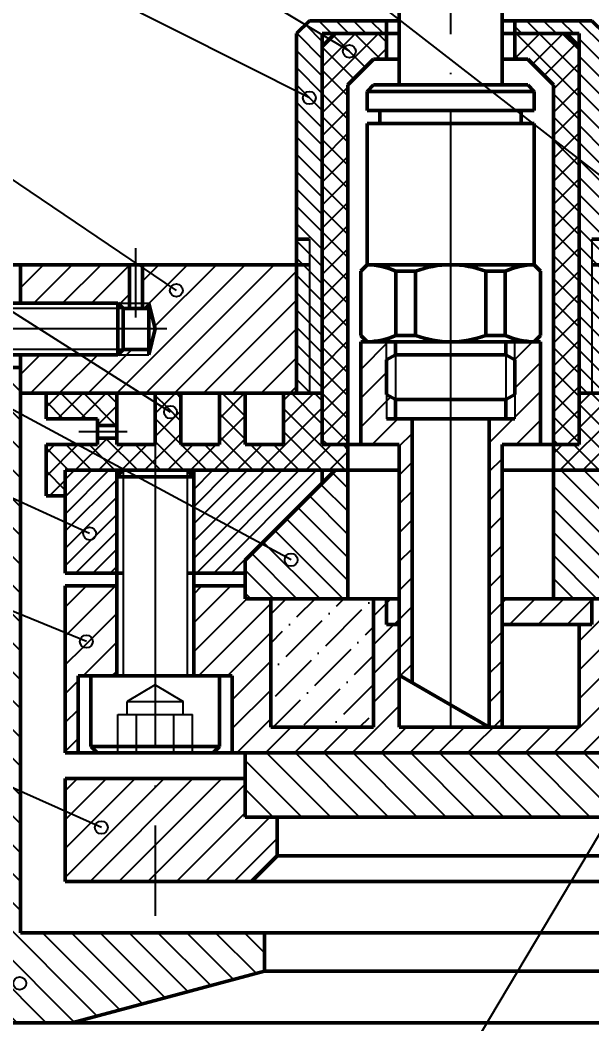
# Model space of a CAD drawing. Header units: millimetres. Extents: x -5427 to 3670, y -5891 to 948.
# Drawn here: x -5349.1 to -5304.6, y -144.4 to -66.3 of the extents above; entities that cross this region are included whole.
import ezdxf

# ---------------------------------------------------------------- set-up
doc = ezdxf.new("R2010")
doc.units = ezdxf.units.MM
doc.header["$MEASUREMENT"] = 0
doc.linetypes.add('ACAD_ISO04W100', pattern=[30, 24, -3, 0, -3])
doc.layers.add('оси', color=1, linetype='ACAD_ISO04W100')
doc.layers.add('Толстые', color=7, linetype='Continuous', lineweight=50)
doc.layers.add('Тонкие', color=140, linetype='Continuous', lineweight=25)
doc.styles.get("Standard").update_dxf_attribs({"font": 'isocpeui.ttf'})
doc.dimstyles.new('ISO-25', dxfattribs={"dimtxt": 4, "dimasz": 4, "dimexe": 1.25, "dimexo": 0, "dimtad": 1, "dimtxsty": 'Standard', "dimcen": 2.5, "dimadec": 0, "dimazin": 0, "dimtfac": 1, "dimtmove": 0, "dimatfit": 3, "dimfxl": 1, "dimarcsym": 0})
pattern_1 = [(135, (-5499.009441509652, -2226.204603506656), (-1.122532015133644, -1.122532015133644), [])]
pattern_2 = [(225, (-5499.009441509652, -2226.204603506656), (1.122532015133644, -1.122532015133644), [])]

# ---------------------------------------------------------------- blocks, each defined once
blk = doc.blocks.new('*D527')
at = {"layer": 'Defpoints', "color": 0, "transparency": 16777216}
for p in [(-5228.05191484591, -8.53148154898031), (-5355.051186382764, -93.32220470112975), (-5228.05191484591, -93.32220470112975)]:
    blk.add_point(p, dxfattribs=at)
at = {"layer": 'Тонкие', "color": 0, "lineweight": -2, "transparency": 16777216}
for p, q in [((-5355.051186382764, -93.32220470112975), (-5355.051186382764, -7.28148154898031)), ((-5228.05191484591, -93.32220470112975), (-5228.05191484591, -7.28148154898031)), ((-5351.051186382764, -8.53148154898031), (-5232.05191484591, -8.53148154898031))]:
    blk.add_line(p, q, dxfattribs=at)
at = {"layer": 'Тонкие', "color": 0, "transparency": 16777216}
for points in [[(-5351.051186382764, -7.864814882313643), (-5351.051186382764, -9.198148215646976), (-5355.051186382764, -8.53148154898031)], [(-5232.05191484591, -7.864814882313643), (-5232.05191484591, -9.198148215646976), (-5228.05191484591, -8.53148154898031)]]:
    blk.add_solid(points, dxfattribs=at)
at = {"layer": 'Тонкие', "color": 0, "transparency": 16777216, "insert": (-5292.3535149905, -5.880723973222734), "char_height": 4, "attachment_point": 5}
blk.add_mtext('127*', dxfattribs=at)

msp = doc.modelspace()

# ---------------------------------------------------------------- hatches: boundary and pattern name
at = {"layer": 'Тонкие'}
h = msp.add_hatch(dxfattribs=at)
h.set_pattern_fill('ANSI31', color=256, scale=0.3, angle=90, style=0)
h.set_pattern_definition([(135, (-5499.009441509652, -2226.204603506656), (-0.6735192090801865, -0.6735192090801864), [])])
h.paths.add_polyline_path([(-5327.551550614342, -83.32220488788721), (-5326.551550614342, -83.32202971895663), (-5326.551550614342, -95.32186886725071), (-5325.551550614342, -95.32185456852517), (-5325.551550614342, -67.32185467629665), (-5320.551550614342, -67.32185467629574), (-5320.551550614342, -66.32185467629665), (-5326.551550614342, -66.32185467629665), (-5327.551550614342, -67.32185467629665)])
h.paths.add_polyline_path([(-5326.551550614342, -85.32220488712869), (-5327.551550614342, -85.32220488712869), (-5327.551550614342, -95.32188316597717), (-5326.551550614342, -95.32186886725071)])
h.paths.add_polyline_path([(-5326.551550614342, -83.32202971895663), (-5327.551550614342, -83.32220488788721), (-5327.551550614342, -85.32220488712869), (-5326.551550614342, -85.32220488712869)], flags=16)
h.paths.add_polyline_path([(-5310.551550614342, -66.32185467629574), (-5310.551550614342, -67.32185467629665), (-5305.551550614342, -67.32185467629665), (-5305.551550614342, -95.32185467629483), (-5304.551550613543, -95.32185468186367), (-5304.55120024581, -83.32202978033115), (-5303.551550614342, -83.32220488788721), (-5303.551550614342, -67.32185467629574), (-5304.551550614343, -66.32185467629574)])
h.paths.add_polyline_path([(-5303.551550614342, -85.32220281477225), (-5304.551258646396, -85.32220488652297), (-5304.551550613543, -95.32185468186367), (-5303.551550614342, -95.32185468743342)])
h.paths.add_polyline_path([(-5304.551258646396, -85.32220488652388), (-5303.551550614342, -85.32220281477225), (-5303.551550614342, -83.32220488788721), (-5304.55120024581, -83.32202978033115)], flags=16)
h.paths.add_polyline_path([(-5278.5515506144, -85.32215100584858), (-5279.5515506144, -85.32215307820593), (-5279.5515506144, -95.32185466871692), (-5278.5515506144, -95.32185467250497)], flags=17)
h.paths.add_polyline_path([(-5279.5515506144, -85.32215307820593), (-5278.5515506144, -85.32215100584858), (-5278.5515506144, -83.3219696206072), (-5279.5515506144, -83.32214478953597)])
h.paths.add_polyline_path([(-5279.5515506144, -83.32214478953597), (-5278.5515506144, -83.3219696206063), (-5278.5515506144, -95.32185467250406), (-5277.5515506144, -95.3218546762912), (-5277.5515506144, -67.32179457794541), (-5272.5515506144, -67.32179457794541), (-5272.5515506144, -66.32179457794541), (-5278.5515506144, -66.32179457794541), (-5279.5515506144, -67.32179457794541)])
h.paths.add_polyline_path([(-5255.5515506144, -67.32179457794541), (-5256.5515506144, -66.32179457794541), (-5262.5515506144, -66.32179457794541), (-5262.5515506144, -67.32179457794541), (-5257.5515506144, -67.32179457794541), (-5257.5515506144, -95.32220488712687), (-5256.5515506144, -95.32220488712687), (-5256.5515506144, -83.3219696206063), (-5255.5515506144, -83.32214478953597)])
h.paths.add_polyline_path([(-5255.5515506144, -85.32220488712778), (-5256.5515506144, -85.32220488712778), (-5256.5515506144, -95.32220488712687), (-5255.5515506144, -95.32220488712596)], flags=17)
h.paths.add_polyline_path([(-5256.5515506144, -85.32220488712778), (-5255.5515506144, -85.32220488712778), (-5255.5515506144, -83.32214478953597), (-5256.5515506144, -83.3219696206063)], flags=17)
h = msp.add_hatch(dxfattribs=at)
h.set_pattern_fill('ANSI37', color=256, scale=0.4, angle=180, style=0)
h.set_pattern_definition([(225, (-5499.009441509652, -2226.204603506656), (0.8980256121069152, -0.8980256121069154), []), (315, (-5499.009441509652, -2226.204603506656), (0.8980256121069154, 0.8980256121069152), [])])
h.paths.add_polyline_path([(-5325.551550614342, -99.32185467629665), (-5323.551550614342, -99.32185467629665), (-5323.551550614342, -71.32185467629665), (-5321.551550614343, -69.32185467629665), (-5320.551550614342, -69.32185467629574), (-5320.551550614342, -67.32185467629574), (-5324.551550614342, -67.32185467629665), (-5325.551550614342, -68.32185467629665)])
h.paths.add_polyline_path([(-5305.551550614342, -68.32185467629665), (-5306.551550614342, -67.32185467629665), (-5310.551550614342, -67.32185467629665), (-5310.551550614342, -69.32185467629574), (-5309.551550614342, -69.32185467629574), (-5307.551550614342, -71.32185467629665), (-5307.551550614342, -99.32185467629665), (-5305.551550614342, -99.32185467629665)])
h = msp.add_hatch(dxfattribs=at)
h.set_pattern_fill('ANSI31', color=256, scale=0.5, angle=180, style=0)
h.set_pattern_definition(pattern_2)
h.paths.add_polyline_path([(-5339.551533892897, -85.32220488712869), (-5339.551533899486, -88.32220465622981), (-5339.051533948926, -88.32220465622981), (-5338.551533917987, -90.32220470112975), (-5338.551533946835, -90.32220470112975), (-5339.051533915896, -92.32220469434128), (-5341.451533902705, -92.32220469434128), (-5349.051537627332, -92.32220469884783), (-5349.051537627333, -95.32219058840587), (-5327.551550614342, -95.32188316597717), (-5327.551550614342, -85.32220488712869)])
h.paths.add_polyline_path([(-5349.051537627324, -85.3222048871296), (-5349.051537627324, -88.32220470113157), (-5341.451537662194, -88.32220470113157), (-5341.451533937575, -88.32220465622981), (-5340.551533899486, -88.32220465622981), (-5340.551533892897, -85.32220488712869)], flags=17)
h.paths.add_polyline_path([(-5303.551550614342, -85.32220281477134), (-5303.551550614342, -95.3218546874325), (-5297.551551115595, -95.32185472085007), (-5297.551550614348, -85.32219038062999), (-5297.551550614348, -85.32217794648864), (-5300.301550614371, -85.32217794648864), (-5300.301550614334, -85.32219607961201)])
h.paths.add_polyline_path([(-5285.551550614342, -85.32217794648773), (-5285.551550955194, -95.32185464599411), (-5279.5515506144, -95.32185466871692), (-5279.5515506144, -85.32215307820502), (-5282.801550614371, -85.32215981336617), (-5282.801550614371, -85.32217794648864)])
h.paths.add_polyline_path([(-5255.5515506144, -85.32220488712778), (-5255.5515506144, -95.32220488712596), (-5234.051563601359, -95.32220488712505), (-5234.051563601359, -92.32220470003381), (-5241.651563595657, -92.32220470003472), (-5244.051567312795, -92.32220469434128), (-5244.55156729628, -90.32220464343322), (-5244.051567279766, -88.32220465623072), (-5243.551567329206, -88.32220465622981), (-5243.551567335794, -85.32220488712778)])
h.paths.add_polyline_path([(-5242.551567335794, -85.32220488712687), (-5242.551567329206, -88.32220465622981), (-5241.651567291116, -88.32220465622981), (-5241.65156356648, -88.32220470113157), (-5234.051563601352, -88.32220470113157), (-5234.051563601352, -85.32220488712778)])
h.paths.add_polyline_path([(-5244.051567309492, -91.92220471335918), (-5244.051567312795, -92.32220469434128), (-5241.65156360135, -92.32220469434128), (-5242.05156360135, -91.92220469434164)], flags=17)
h.paths.add_polyline_path([(-5242.551567329206, -88.32220465622981), (-5242.551567328327, -88.72220469751505), (-5242.051563611381, -88.72220469751596), (-5241.65156356648, -88.32220465622981)], flags=17)
h.paths.add_polyline_path([(-5244.051567279766, -88.32220465622981), (-5244.051567283069, -88.72220469751505), (-5243.551567328327, -88.72220469751596), (-5243.551567329206, -88.32220465622981)], flags=16)
h.paths.add_polyline_path([(-5341.051533902705, -91.92220469434164), (-5341.051537627323, -91.92220469434164), (-5341.451537627323, -92.32220469434128), (-5339.051533915896, -92.32220469434128), (-5339.0515339192, -91.92220471335918)], flags=17)
h.paths.add_polyline_path([(-5339.551533899486, -88.32220465622981), (-5339.551533900364, -88.72220469751687), (-5339.051533945622, -88.72220469751596), (-5339.051533948926, -88.32220465622981)], flags=16)
h.paths.add_polyline_path([(-5341.451537662194, -88.32220465622981), (-5341.051537617293, -88.72220469751596), (-5340.551533900364, -88.72220469751596), (-5340.551533899486, -88.32220465622981)], flags=17)
h = msp.add_hatch(dxfattribs=at)
h.set_pattern_fill('ANSI31', color=256, scale=0.5, angle=180, style=0)
h.set_pattern_definition([(225, (-5104.366501108998, -1410.906175638326), (1.122532015133644, -1.122532015133644), [])])
h.paths.add_polyline_path([(-5329.551550614342, -111.3218546762967), (-5331.551550614342, -111.3218546762967), (-5331.551550603655, -110.3218547083573), (-5335.551538252503, -110.3218545801167), (-5335.551538252503, -117.3218546762967), (-5333.551538252503, -117.3218546762967), (-5332.551538252503, -117.3218546762967), (-5332.551538252503, -123.3218545502143), (-5291.551550614342, -123.3218541525687), (-5291.551550614342, -121.3218546762967), (-5303.551550614342, -121.3218546762967), (-5303.551550614342, -111.3218533240845), (-5304.551550614342, -111.3218533992078), (-5304.551550614342, -113.3218546762967), (-5305.551550614342, -113.3218546762967), (-5305.551550614342, -121.3218546762967), (-5319.551550614342, -121.3218546762967), (-5319.551550614342, -113.3218546762967), (-5320.551550614342, -113.3218546762967), (-5320.551550614342, -111.3218546762967), (-5321.551550614342, -111.3218546762967), (-5321.551550614342, -121.3218546762967), (-5329.551550614342, -121.3218546762967)])
h.paths.add_polyline_path([(-5343.911209539619, -115.147321676159, -0.533045411100203), (-5344.374017558518, -114.4580897083436), (-5345.551537627336, -113.9766277831679), (-5345.551537627336, -123.3218546762967), (-5344.551538252503, -123.3218546665978), (-5344.551538252503, -117.3218546762967), (-5341.55153905645, -117.3218546762967), (-5341.551538719817, -110.3218552186484), (-5345.551537627336, -110.3218552186484), (-5345.551537627336, -113.9766277831679), (-5344.374017558518, -114.4580897083436, -0.3045927964812938), (-5343.911209539619, -114.147321676159, -1)])
h.paths.add_polyline_path([(-5343.911209539619, -114.147321676159, 1), (-5343.911209539619, -115.147321676159, 1)], flags=16)
h.paths.add_polyline_path([(-5253.551550614342, -121.3218546762967), (-5261.551550614342, -121.3218546762967), (-5261.551550614342, -111.3218576922338), (-5262.551550614342, -111.3218561842552), (-5262.551550614342, -113.3218546762985), (-5263.551542942456, -113.3218546762985), (-5263.55153855852, -121.3218546762967), (-5277.551550614342, -121.3218546762967), (-5277.551550614342, -113.3218546762985), (-5278.551550614342, -113.3218546762985), (-5278.551550614342, -111.3218514460116), (-5279.551550614342, -111.321851521134), (-5279.551550614342, -121.3218546762967), (-5291.551550614342, -121.3218546762967), (-5291.551550614342, -123.3218541525687), (-5247.551557275831, -123.3218537258274), (-5247.551551810462, -111.8215037295324), (-5247.551551810462, -110.3218575768035), (-5251.551541607657, -110.3218537094701), (-5251.551537104227, -111.3218727720398), (-5253.551550614342, -111.3218697560626)])
h.paths.add_polyline_path([(-5237.55155556936, -111.3218549539272), (-5237.551555874379, -110.3218672451578), (-5241.551560488797, -110.3218633778099), (-5241.551560488797, -111.8214950512013), (-5241.551551810462, -111.8215037295324), (-5241.551560488797, -111.8215037295324), (-5241.551560488797, -123.3218546762976), (-5237.551551909084, -123.3218549879223)])
h.paths.add_polyline_path([(-5247.551551810462, -111.8215037295324), (-5247.051552044122, -111.3215039665868), (-5247.051552044122, -110.3218580602208), (-5247.551551810462, -110.3218575768035)])
h.paths.add_polyline_path([(-5242.051551810462, -111.3215039665868), (-5241.551560488797, -111.8214950512013), (-5241.551560488797, -110.3218633778099), (-5242.051551810462, -110.3218628944007)])
h.paths.add_polyline_path([(-5264.551538922078, -121.3218546762967), (-5263.551550614342, -121.3218546762967), (-5263.551550614342, -117.3218546762967), (-5264.551538194954, -117.3218546762967)], flags=16)
h.paths.add_polyline_path([(-5264.551537649611, -114.3218546762967), (-5263.551542394464, -114.3218546762967), (-5263.551550614377, -99.32179457794632), (-5260.5515506144, -99.32179457794541), (-5260.5515506144, -91.32179457794541), (-5262.5515506144, -91.32179457794541), (-5262.5515506144, -92.72593976637495), (-5262.5515506144, -95.41764938951587), (-5262.5515506144, -97.32179457794541), (-5264.551534559321, -97.32179457794541)])
h.paths.add_polyline_path([(-5270.551534559321, -97.32179457794541), (-5272.551550614397, -97.32179457794541), (-5272.551550614397, -95.41764938951405), (-5272.5515506144, -92.72593976637859), (-5272.5515506144, -91.32179457794541), (-5274.5515506144, -91.32179457794541), (-5274.5515506144, -99.32179457794541), (-5271.5515506144, -99.32179457794541), (-5271.551529955535, -121.3218546762967), (-5270.551538922078, -121.3218546762967)])
h.paths.add_polyline_path([(-5272.551550614397, -97.32179457794541), (-5271.851550614399, -97.32179457794541), (-5271.851550614399, -95.82179457794541), (-5272.551550614397, -95.41764938951496)], flags=16)
h.paths.add_polyline_path([(-5272.5515506144, -92.72593976637859), (-5271.851550614399, -92.32179457794541), (-5271.851550614399, -91.32179457794541), (-5272.5515506144, -91.32179457794541)], flags=16)
h.paths.add_polyline_path([(-5262.5515506144, -91.32179457794541), (-5263.251550614395, -91.32179457794541), (-5263.251550614395, -92.32179457794632), (-5262.5515506144, -92.72593976637495)], flags=16)
h.paths.add_polyline_path([(-5262.5515506144, -95.41764938951678), (-5263.251550614401, -95.82179457794905), (-5263.251550614401, -97.32179457794541), (-5262.5515506144, -97.32179457794541)], flags=16)
h.paths.add_polyline_path([(-5312.551550614342, -121.3218546762967), (-5311.551550614342, -121.3218546762967), (-5311.551550614342, -99.32185467629665), (-5308.551550614342, -99.32185467629665), (-5308.551550614342, -91.32185467629665), (-5310.551550614342, -91.32185467629665), (-5310.551550614342, -92.72599986472619), (-5310.551550614342, -95.41770948786711), (-5310.551550614342, -97.32185467629665), (-5312.551550614342, -97.32185467629665)])
h.paths.add_polyline_path([(-5319.551550614342, -117.2804027919685), (-5318.551550614342, -117.8577530611585), (-5318.551550614342, -97.32185467629665), (-5320.551550614338, -97.32185467629665), (-5320.551550614338, -95.41770948786439), (-5320.551550614342, -92.72599986472983), (-5320.551550614342, -91.32185467629665), (-5322.551550614342, -91.32185467629665), (-5322.551550614342, -99.32185467629665), (-5319.551550614342, -99.32185467629665)])
h.paths.add_polyline_path([(-5320.551550614338, -97.32185467629665), (-5319.851550614341, -97.32185467629665), (-5319.851550614341, -95.82185467629665), (-5320.551550614338, -95.4177094878662)], flags=16)
h.paths.add_polyline_path([(-5320.551550614342, -92.72599986472983), (-5319.851550614341, -92.32185467629665), (-5319.851550614341, -91.32185467629665), (-5320.551550614342, -91.32185467629665)], flags=16)
h.paths.add_polyline_path([(-5311.251550614343, -97.32185467629665), (-5310.551550614342, -97.32185467629665), (-5310.551550614342, -95.41770948786711), (-5311.251550614343, -95.82185467630029)], flags=16)
h.paths.add_polyline_path([(-5310.551550614342, -91.32185467629665), (-5311.251550614336, -91.32185467629665), (-5311.251550614336, -92.32185467629665), (-5310.551550614342, -92.72599986472619)], flags=16)
h.paths.add_polyline_path([(-5311.551550614342, -111.3218539250677), (-5311.551550614342, -113.3218546762967), (-5304.551550614342, -113.3218546762967), (-5304.551550614342, -111.3218533992078)], flags=17)
h.paths.add_polyline_path([(-5320.551550614342, -113.3218546762967), (-5319.551550614342, -113.3218546762967), (-5319.551550614342, -111.3218546762967), (-5320.551550614342, -111.3218546762967)], flags=17)
h.paths.add_polyline_path([(-5278.551550614342, -111.3218514460116), (-5278.551550614342, -113.3218546762985), (-5271.55153746783, -113.3218546762976), (-5271.551539345906, -111.3218509201508)], flags=16)
h.paths.add_polyline_path([(-5262.551550614342, -111.3218561842552), (-5263.551544038441, -111.3218546762866), (-5263.551542942456, -113.3218546762985), (-5262.551550614342, -113.3218546762976)], flags=16)
h = msp.add_hatch(dxfattribs=at)
h.set_pattern_fill('ANSI31', color=256, scale=0.5, angle=90, style=0)
h.set_pattern_definition(pattern_1)
h.paths.add_polyline_path([(-5349.051537627336, -137.3218546762967), (-5349.051537627332, -93.32220468371474), (-5351.051537627336, -93.3222047000329), (-5351.051537627336, -144.3218546762967), (-5345.051550614342, -144.3218546762967), (-5330.051550614357, -140.3218546762967), (-5330.051550614348, -137.3218546762976)])
h.paths.add_polyline_path([(-5253.051550614337, -137.3218546762985), (-5253.051550614327, -140.3218546762967), (-5238.051550614342, -144.3218546762967), (-5232.051563601349, -144.3218546762967), (-5232.051563601349, -93.3222047000329), (-5234.051563601359, -93.3222047000329), (-5234.051563601352, -137.3218546762985)])
h = msp.add_hatch(dxfattribs=at)
h.set_pattern_fill('ANSI37', color=256, scale=0.4, angle=90, style=0)
h.set_pattern_definition([(135, (-5104.366501108998, -1410.906175638326), (-0.8980256121069154, -0.8980256121069152), []), (225, (-5104.366501108998, -1410.906175638326), (0.8980256121069152, -0.8980256121069154), [])])
h.paths.add_polyline_path([(-5347.051537627336, -99.32220488713233), (-5347.051537793712, -103.3222048871323), (-5345.551537627336, -103.3222049812441), (-5345.551537627336, -101.3222053371003), (-5341.0518894938, -101.3222056839325), (-5341.051538486163, -101.3218546762967), (-5341.051538486163, -101.3222056839597), (-5340.896922992619, -101.3222056958778), (-5344.606219046362, -99.32220488713233)])
h.paths.add_polyline_path([(-5341.551550614344, -99.32220488713051), (-5341.551550614344, -98.82220488713051), (-5343.051537627336, -98.82220488713051), (-5343.051537627336, -99.32220488713233), (-5344.606219046362, -99.32220488713233), (-5340.896922992619, -101.3222056958778), (-5338.551536030737, -101.3222058766598), (-5338.551535683602, -99.32220488713051)])
h.paths.add_polyline_path([(-5347.051537627336, -95.32216199095296), (-5347.051537627336, -97.32220488713233), (-5343.051537627336, -97.32220488713233), (-5343.051537627336, -97.82220488713051), (-5341.551550614344, -97.82220488713051), (-5341.551550614344, -95.32208334814482)])
h.paths.add_polyline_path([(-5337.364831330407, -97.292634762641, -0.5913973766519861), (-5337.78699606707, -96.52472258464627), (-5338.551550614344, -96.0395246129367), (-5338.551550614344, -98.86528886115616), (-5338.551535604297, -98.86528886115616), (-5338.551536030737, -101.3222058766598), (-5336.051538252503, -101.322206069359), (-5336.051538252503, -101.3218546762967), (-5336.051186859246, -101.3222060693863), (-5323.551550614342, -101.3222070328568), (-5323.551550614342, -99.32185467629665), (-5325.551550614342, -99.32185467629665), (-5325.551550614342, -95.32185456852517), (-5328.551550614344, -95.32189746470362), (-5328.551550614344, -99.32220488713051), (-5331.551550614344, -99.32220488713051), (-5331.551550614344, -95.32194036088208), (-5333.551550614344, -95.32196895833499), (-5333.551550614344, -99.32220488713051), (-5336.551550614344, -99.32220488713051), (-5336.551550614344, -95.32201185451254), (-5338.551550614344, -95.32204045196545), (-5338.551550614344, -96.0395246129367), (-5337.78699606707, -96.52472258464627, -0.2567571301440547), (-5337.364831330407, -96.292634762641, -1)])
h.paths.add_polyline_path([(-5337.364831330407, -97.292634762641, 1), (-5337.364831330407, -96.292634762641, 1)], flags=16)
h.paths.add_polyline_path([(-5305.551550614342, -95.32185467629483), (-5305.551550614342, -99.32185467629665), (-5307.551550614342, -99.32185467629665), (-5307.551550614342, -101.3222086029502), (-5296.551551416372, -101.3222100732385), (-5296.551551115595, -95.32185472641982)])
h = msp.add_hatch(dxfattribs=at)
h.set_pattern_fill('ANSI31', color=256, scale=0.3, angle=180, style=0)
h.set_pattern_definition([(225, (-5499.009441509652, -2226.204603506656), (0.6735192090801864, -0.6735192090801865), [])])
h.paths.add_polyline_path([(-5345.551537627336, -109.3218552186484), (-5341.551538671727, -109.3218552186484), (-5341.551538287022, -101.3222056454199), (-5345.551537627336, -101.3222053371003)])
h.paths.add_polyline_path([(-5325.551550614342, -102.3218547404178), (-5325.551550614342, -101.3222068786965), (-5335.551538252503, -101.3222061078989), (-5335.551538252503, -109.3218546798591), (-5331.551550592969, -109.3218547083573), (-5331.551550582282, -108.3218547083573)])
h.paths.add_polyline_path([(-5251.551550614344, -108.3218537094601), (-5251.551546111001, -109.3218537094656), (-5244.55154957227, -109.3218604773122), (-5244.551549506564, -101.3222080898624), (-5257.551550614342, -101.322212055162), (-5257.551550614342, -102.3218537094619)])
h.paths.add_polyline_path([(-5244.551549506564, -101.3222080898634), (-5244.55154957227, -109.3218604773131), (-5237.551556179403, -109.3218672451569), (-5237.551558619483, -101.3222059547045)])
h = msp.add_hatch(dxfattribs=at)
h.set_pattern_fill('ANSI31', color=256, scale=0.4, angle=90, style=0)
h.set_pattern_definition([(135, (-5499.009441509652, -2226.204603506656), (-0.8980256121069154, -0.8980256121069152), [])])
h.paths.add_polyline_path([(-5331.551550582282, -108.3218547083573), (-5331.551550614342, -111.3218546762967), (-5323.551550614342, -111.3218546762967), (-5323.551550614342, -101.3222070191025), (-5324.551902812481, -101.3222069385558)])
h.paths.add_polyline_path([(-5307.551550614342, -101.3222086029502), (-5307.551550614342, -111.321853624577), (-5293.551548635425, -111.3218525728555), (-5293.551548455985, -108.9218547060029), (-5293.551554178739, -108.9218489832494), (-5293.551552796668, -101.3222109257224), (-5299.551550614342, -101.3222103405635), (-5299.551550614342, -101.3222096722513)])
h.paths.add_polyline_path([(-5289.951546836449, -101.3222111698444), (-5289.951548307684, -109.3218546860228), (-5289.9515484267, -109.3218546835744), (-5289.951548319838, -111.3218523024127), (-5275.551550614342, -111.3218512206424), (-5275.551550614357, -101.3222125125296)])
h.paths.add_polyline_path([(-5258.551191963727, -101.3222123600756), (-5259.551550614357, -101.3222126652092), (-5259.551550614342, -111.321860708191), (-5251.551537104227, -111.3218727720398), (-5251.551550614344, -108.3218537094601)])
h.paths.add_polyline_path([(-5293.551548455985, -108.9218547060029), (-5293.551548635425, -111.3218525728555), (-5293.15154830574, -111.3218525428058), (-5293.151548455985, -109.3218547060026)])
h.paths.add_polyline_path([(-5289.951548307684, -109.3218545645589), (-5289.951548307684, -109.3218546860228), (-5289.9515484267, -109.3218546860228), (-5289.951548319838, -111.3218523024127), (-5289.551548583349, -111.3218522723639), (-5289.55154844458, -108.9218546978411)], flags=16)
h = msp.add_hatch(dxfattribs=at)
h.set_pattern_fill('ANSI36', color=256, scale=0.5, angle=180, style=0)
h.set_pattern_definition([(225, (-5499.009441509652, -2226.204603506656), (-0.841899011350234, -3.086963041617522), [3.96875, -0.79375, 0, -0.79375])])
h.paths.add_polyline_path([(-5253.551550614342, -121.3218546762967), (-5253.551550614342, -111.3218697560624), (-5261.551550614342, -111.3218576922342), (-5261.551550614342, -121.3218546762967)])
h.paths.add_polyline_path([(-5321.551550614342, -111.3218546762967), (-5329.551550614342, -111.3218546762967), (-5329.551550614342, -121.3218546762967), (-5321.551550614342, -121.3218546762967)])
h = msp.add_hatch(dxfattribs=at)
h.set_pattern_fill('ANSI31', color=256, scale=0.5, angle=90, style=0)
h.set_pattern_definition(pattern_1)
h.paths.add_polyline_path([(-5331.551550614343, -123.3218545405154), (-5331.551550614343, -128.3218546762976), (-5291.551550614342, -128.3218546762971), (-5291.551550614342, -123.3218541525687)])
h.paths.add_polyline_path([(-5291.551550614342, -128.3218546762971), (-5251.551550614342, -128.3218546762967), (-5251.551550614342, -123.321853764622), (-5291.551550614342, -123.3218541525687)])
h = msp.add_hatch(dxfattribs=at)
h.set_pattern_fill('ANSI31', color=256, scale=0.5, angle=180, style=0)
h.set_pattern_definition(pattern_2)
h.paths.add_polyline_path([(-5331.051547226883, -133.3218562260638), (-5329.051545677115, -131.3218546762967), (-5329.051545677115, -128.3218546762976), (-5331.551550614343, -128.3218546762976), (-5331.551550614343, -125.3218546762967), (-5338.551540196297, -125.3218546762967), (-5338.551541584837, -133.3218554244597)])
h.paths.add_polyline_path([(-5345.551537627336, -133.3218546762967), (-5338.551541584837, -133.3218554244597), (-5338.551540196297, -125.3218546762967), (-5345.551537627336, -125.3218546762976)])
h.paths.add_polyline_path([(-5250.551550614342, -127.3218546762967), (-5247.551559176772, -127.3218546762967), (-5247.551558226301, -125.3218553495683), (-5251.551550614342, -125.3218546762976), (-5251.551550614342, -128.3218546762967), (-5254.051545677115, -128.3218546762967), (-5254.051545677115, -131.3218546762967), (-5252.051545677115, -133.3218546762967), (-5250.551550614342, -133.3218546762967)])
h.paths.add_polyline_path([(-5241.551560488797, -125.321865583159), (-5241.551560488797, -127.3218546762967), (-5238.551550614344, -127.3218546762976), (-5238.551550614342, -133.321866112514), (-5237.551553726897, -133.3218662193951), (-5237.551552272648, -125.3218663102855)])

# ---------------------------------------------------------------- linework, layer by layer
at = {"layer": 'оси'}
for p, q in [((-5315.551550614342, -43.37498487164908), (-5315.551550614342, -121.3218546762967)), ((-5340.051533900364, -89.42096745643926), (-5340.051533894672, -84.02520004154235)), ((-5315.551550614342, -83.76263084387142), (-5315.551550614342, -104.3739473432745)), ((-5337.642778758755, -90.32220470112975), (-5353.584290829992, -90.32220470113066)), ((-5340.722572432145, -98.32220488713051), (-5344.501106402377, -98.32220488713051)), ((-5338.551535604297, -98.86528886115616), (-5338.551542051912, -136.0128880414543))]:
    msp.add_line(p, q, dxfattribs=at)
at = {"layer": 'Толстые'}
for p, q in [((-5319.551550614342, -49.77947880861961), (-5319.551550614342, -71.32185467629665)), ((-5311.551550614342, -49.77947880861961), (-5311.551550614342, -71.32185467629665)), ((-5326.551550614342, -66.32185467629665), (-5327.551550614342, -67.32185467629665)), ((-5326.551550614342, -66.32185467629665), (-5319.551550614342, -66.32185467629665)), ((-5320.551550614342, -66.32185467629665), (-5320.551550614342, -69.32185467629665)), ((-5304.551550614343, -66.32185467629574), (-5311.551550614342, -66.32185467629574)), ((-5310.551550614342, -66.32185467629665), (-5310.551550614342, -69.32185467629665)), ((-5304.551550614342, -66.32185467629665), (-5303.551550614342, -67.32185467629665)), ((-5327.551550614342, -67.32185467629665), (-5327.551550614342, -95.32188204450745)), ((-5325.551550614342, -67.32185467629665), (-5319.551550614342, -67.32185467629574)), ((-5325.551550614342, -67.32185467629665), (-5325.551550614342, -99.32185467629665)), ((-5324.551550614342, -67.32185467629665), (-5325.551550614342, -68.32185467629665)), ((-5305.551550614342, -67.32185467629665), (-5311.551550614342, -67.32185467629665)), ((-5306.551550614342, -67.32185467629665), (-5305.551550614342, -68.32185467629665)), ((-5305.551550614342, -67.32185467629665), (-5305.551550614342, -99.32185467629665)), ((-5321.551550614342, -69.32185467629665), (-5323.551550614342, -71.32185467629665)), ((-5319.551550614342, -69.32185467629574), (-5321.551550614343, -69.32185467629665)), ((-5311.551550614342, -69.32185467629574), (-5309.551550614342, -69.32185467629665)), ((-5309.551550614342, -69.32185467629665), (-5307.551550614342, -71.32185467629665)), ((-5323.551550614342, -111.3218546762967), (-5323.551550614342, -71.32185467629665)), ((-5322.051550614342, -71.82185467629665), (-5321.551550614342, -71.32185467629665)), ((-5322.051550614342, -71.82185467629665), (-5322.051550614342, -73.32185467629665)), ((-5322.051550614343, -71.82185467629665), (-5309.051550614342, -71.82185467629665)), ((-5321.551550614342, -71.32185467629665), (-5309.551550614343, -71.32185467629665)), ((-5309.051550614342, -71.82185467629665), (-5309.551550614342, -71.32185467629665)), ((-5309.051550614342, -71.82185467629665), (-5309.051550614342, -73.32185467629665)), ((-5307.551550614342, -111.3218546762967), (-5307.551550614342, -71.32185467629665)), ((-5322.051550614342, -73.32185467629665), (-5309.051550614343, -73.32185467629665)), ((-5321.051550614342, -73.32185467629665), (-5321.051550614342, -74.32185467629665)), ((-5310.051550614342, -73.32185467629665), (-5310.051550614342, -74.32185467629665)), ((-5322.051550614342, -74.32185467629665), (-5322.051550614342, -85.32185467629665)), ((-5322.051550614342, -74.32185467629665), (-5309.051550614342, -74.32185467629665)), ((-5309.051550614342, -74.32185467629665), (-5309.051550614342, -85.32185467629665)), ((-5327.551550614342, -83.32220488788721), (-5326.551550614342, -83.32202971895663)), ((-5303.551550614342, -83.32220488788721), (-5304.551550614342, -83.32202971895663)), ((-5351.051537627336, -85.3222048871296), (-5326.551550614342, -85.32220488712869)), ((-5349.051537627324, -88.32220470113066), (-5349.051537627324, -85.3222048871296)), ((-5340.551533900364, -88.72220469751596), (-5340.551533892897, -85.32220507047373)), ((-5339.551533900364, -88.72220469751596), (-5339.551533892897, -85.32220508793421)), ((-5322.551550614342, -85.82185467629665), (-5322.051550614342, -85.32185467629665)), ((-5322.551550614342, -90.82185467629665), (-5322.551550614343, -85.82185467629665)), ((-5322.051550614342, -85.32185467629665), (-5309.051550614342, -85.32185467629665)), ((-5319.809880863539, -90.82185467629665), (-5319.809880863539, -85.82185467629665)), ((-5319.80988086354, -85.82185467629665), (-5318.293220365143, -85.82185467629665)), ((-5318.293220365143, -90.82185467629665), (-5318.293220365143, -85.82185467629665)), ((-5312.80988086354, -85.82185467629665), (-5311.293220365143, -85.82185467629665)), ((-5312.80988086354, -90.82185467629665), (-5312.80988086354, -85.82185467629665)), ((-5311.293220365143, -90.82185467629665), (-5311.293220365143, -85.82185467629574)), ((-5309.051550614342, -85.32185467629665), (-5308.551550614342, -85.82185467629665)), ((-5308.551550614342, -90.82185467629665), (-5308.551550614339, -85.82185467629847)), ((-5304.551550614342, -85.32220488712869), (-5278.5515506144, -85.32215100584858)), ((-5349.051537627332, -88.32220470113157), (-5349.051537627332, -86.3222048871296)), ((-5351.051537627324, -88.32220470113157), (-5341.451537662194, -88.32220470113157)), ((-5341.451537633017, -92.32220470003472), (-5341.451537662194, -88.32220469434128)), ((-5341.451537624082, -88.32220469434128), (-5341.051537624083, -88.72220469072658)), ((-5341.051537640516, -91.92220470753296), (-5341.051537673545, -88.72220464126463)), ((-5341.051533892673, -88.72220469751596), (-5339.051533945622, -88.72220469751596)), ((-5339.051533915896, -92.32220469434128), (-5339.051533948926, -88.32220465622981)), ((-5338.551533932411, -90.32220464343413), (-5339.051533948926, -88.32220465622981)), ((-5338.551533932411, -90.32220464343413), (-5339.051533915896, -92.32220469434128)), ((-5322.551550614342, -90.82185467629665), (-5322.051550614341, -91.32185467629665)), ((-5322.551550614342, -99.32185467629665), (-5322.551550614342, -91.32185467629665)), ((-5322.551550614342, -91.32185467629665), (-5308.551550614342, -91.32185467629665)), ((-5322.051550614341, -91.32185467629665), (-5309.051550614341, -91.32185467629665)), ((-5319.851550614341, -92.32185467629665), (-5319.851550614341, -91.32185467629665)), ((-5319.80988086354, -90.82185467629665), (-5318.293220365143, -90.82185467629665)), ((-5312.80988086354, -90.82185467629665), (-5311.293220365143, -90.82185467629665)), ((-5311.251550614336, -92.32185467629665), (-5311.251550614336, -91.32185467629665)), ((-5309.051550614342, -91.32185467629665), (-5308.55155061434, -90.82185467629665)), ((-5308.551550614342, -99.32185467629665), (-5308.551550614342, -91.32185467629665)), ((-5341.451537627324, -92.32220469434128), (-5341.051537627324, -91.92220469434164)), ((-5341.051533902705, -91.92220469434164), (-5339.0515339192, -91.92220471335918)), ((-5341.451537633017, -92.32220470003472), (-5351.051537627326, -92.3222047000329)), ((-5349.051537627336, -137.3218546762967), (-5349.051537627332, -92.3222047000329)), ((-5320.551550614342, -92.72599986472983), (-5319.851550614341, -92.32185467629665)), ((-5320.551550614342, -92.72599986472983), (-5320.551550614338, -95.4177094878662)), ((-5320.551550614342, -92.72599986472983), (-5320.551550614338, -95.41770948786439)), ((-5319.851550614341, -92.32185467629665), (-5311.251550614339, -92.32185467629665)), ((-5310.551550614342, -92.72599986472619), (-5311.251550614343, -92.32185467629301)), ((-5310.551550614342, -92.72599986472619), (-5310.551550614342, -95.41770948786711)), ((-5310.551550614342, -92.72599986472619), (-5310.551550614342, -95.41770948786711)), ((-5349.05153753285, -93.32220468371474), (-5351.051533902696, -93.3222047000329)), ((-5349.051537627333, -95.32219058840587), (-5325.551550614342, -95.32185456852517)), ((-5347.051537627336, -95.32220488713233), (-5347.051537627336, -97.32220488713233)), ((-5341.551550614344, -95.32220488713051), (-5341.551550614344, -99.32220488713051)), ((-5338.551550614344, -95.32220488713051), (-5338.551550614344, -99.32220488713051)), ((-5336.551550614344, -95.32220488713051), (-5336.551550614344, -99.32220488713051)), ((-5333.551550614344, -95.3222048871296), (-5333.551550614344, -99.32220488713051)), ((-5331.551550614344, -95.3222048871296), (-5331.551550614344, -99.32220488713051)), ((-5328.551550614344, -95.32220488712869), (-5328.551550614344, -99.32220488713051)), ((-5305.551550614342, -95.32185467629483), (-5296.551551115595, -95.32185472641982)), ((-5320.551550614342, -95.41770948786348), (-5319.851550614341, -95.82185467629665)), ((-5319.851550614341, -95.82185467629665), (-5319.851550614341, -97.32185467629665)), ((-5319.851550614341, -95.82185467629665), (-5311.251550614341, -95.82185467629665)), ((-5310.551550614342, -95.41770948786711), (-5311.251550614343, -95.82185467630029)), ((-5311.251550614343, -95.82185467630029), (-5311.251550614343, -97.32185467629665)), ((-5343.051537627334, -97.32220488713233), (-5347.051537627336, -97.32220488713233)), ((-5343.051537627336, -97.32220488713233), (-5343.051537627336, -99.32220488713233)), ((-5343.051537627336, -97.32220488713051), (-5343.051537627336, -99.32220488713051)), ((-5320.551550614342, -97.32185467629665), (-5310.551550614342, -97.32185467629665)), ((-5318.551550614342, -97.32185467629665), (-5318.551550614342, -117.8577530611585)), ((-5312.551550614342, -97.32185467629665), (-5312.551550614342, -121.3218546762967)), ((-5341.551550614344, -97.82220488713051), (-5343.051537627336, -97.82220488713051)), ((-5341.551550614344, -98.82220488713051), (-5343.051537627336, -98.82220488713051)), ((-5347.051537627336, -99.32220488713233), (-5347.051537793712, -103.3222048871323)), ((-5343.051537627336, -99.32220488713233), (-5347.051537627336, -99.32220488713233)), ((-5338.551550614344, -99.32220488713051), (-5341.551550614344, -99.32220488713051)), ((-5333.551550614344, -99.32220488713051), (-5336.551550614344, -99.32220488713051)), ((-5328.551550614344, -99.32220488713051), (-5331.551550614344, -99.32220488713051)), ((-5325.551550614342, -99.32185467629665), (-5323.551550614342, -99.32185467629665)), ((-5325.551550614342, -99.32185467629665), (-5322.551550614342, -99.32185467629665)), ((-5322.551550614342, -99.32185467629665), (-5319.551550614342, -99.32185467629665)), ((-5319.551550614342, -99.32185467629665), (-5319.551550614342, -121.3218546762967)), ((-5311.551550614342, -99.32185467629665), (-5311.551550614342, -121.3218546762967)), ((-5311.551550614342, -99.32185467629665), (-5308.551550614342, -99.32185467629665)), ((-5305.551550614342, -99.32185467629665), (-5308.551550614342, -99.32185467629665)), ((-5305.551550614342, -99.32185467629665), (-5307.551550614342, -99.32185467629665)), ((-5345.551537627336, -101.3222053371003), (-5319.551550614342, -101.3222073411764)), ((-5345.551537627336, -109.3218552186484), (-5345.551537627336, -101.3222053371012)), ((-5341.55153905645, -117.3218546762967), (-5341.551538287005, -101.3218546762967)), ((-5341.551538252503, -101.8218544392423), (-5341.051538486163, -101.3218546762967)), ((-5335.551538252503, -101.8218544392423), (-5336.051538252503, -101.3218546762967)), ((-5335.551538252503, -117.3218546762967), (-5335.551538252503, -101.3218546762967)), ((-5331.551550603655, -108.3218547297313), (-5324.551902632756, -101.3222067588306)), ((-5325.551550614342, -101.3218546762967), (-5325.551550614342, -102.3218546762985)), ((-5311.551550614342, -101.3222080683001), (-5294.551550614342, -101.3222103405635)), ((-5335.551538252503, -101.8218544392423), (-5341.551538252503, -101.8218544392423)), ((-5347.051537793712, -103.3222048871323), (-5345.551537627336, -103.3222049812441)), ((-5331.551550582282, -108.3218547083573), (-5331.551550614342, -111.3218546762967)), ((-5341.051538486161, -109.3218552186484), (-5345.551537627336, -109.3218552186484)), ((-5331.551550614342, -109.3218547083573), (-5336.051538252503, -109.3218546762967)), ((-5341.551537627336, -110.3218552186484), (-5345.551537627336, -110.3218552186484)), ((-5345.551537627336, -123.3218546762967), (-5345.551537627336, -110.3218552186484)), ((-5331.551550614342, -110.3218547083573), (-5335.55153706384, -110.3218545801167)), ((-5319.551550614342, -111.3218546762967), (-5331.551550614342, -111.3218546762967)), ((-5329.551550614342, -111.3218546762967), (-5329.551550614342, -121.3218546762967)), ((-5321.551550614342, -111.3218546762967), (-5321.551550614342, -121.3218546762967)), ((-5320.551550614342, -111.3218546762967), (-5320.551550614342, -113.3218546762967)), ((-5271.551539345906, -111.3218509201508), (-5311.551550614342, -111.3218539250686)), ((-5304.551550614342, -111.3218546762967), (-5304.551550614342, -113.3218546762967)), ((-5319.551550614342, -113.3218546762967), (-5320.551550614342, -113.3218546762967)), ((-5304.551550614342, -113.3218546762967), (-5311.551550614342, -113.3218546762967)), ((-5305.551550614342, -113.3218546762967), (-5305.551550614342, -121.3218546762967)), ((-5344.551538252503, -117.3218546762967), (-5332.551538252503, -117.3218546762967)), ((-5344.551538252503, -117.3218546762967), (-5344.551538252503, -123.3218546762967)), ((-5333.551538252503, -117.3218546762967), (-5343.552549908671, -117.3218546762967)), ((-5343.551576683272, -122.8214922764994), (-5343.552549908671, -117.3218546762967)), ((-5333.551538252503, -122.8215052987509), (-5333.551538252503, -117.3218546762967)), ((-5332.551538252503, -117.3218546762967), (-5332.551538252503, -123.3218546762967)), ((-5312.551550614342, -121.3218546762967), (-5319.551550614342, -117.2804027919685)), ((-5321.551550614342, -121.3218546762967), (-5329.551550614342, -121.3218546762967)), ((-5305.551550614342, -121.3218546762967), (-5319.551550614342, -121.3218546762967)), ((-5247.551557275831, -123.3218537258274), (-5345.551537627336, -123.3218546762967)), ((-5344.551538252503, -123.3218546762967), (-5332.551538252503, -123.3218546762967)), ((-5333.551538252503, -122.8215052987518), (-5343.551576683274, -122.8214922685531)), ((-5343.551576683272, -122.8214922764994), (-5343.051488202407, -123.3214929201779)), ((-5333.551538252503, -122.8215052987509), (-5334.051538252503, -123.3215046472435)), ((-5331.551550614343, -123.3218546762967), (-5331.551550614343, -128.3218546762976)), ((-5345.551537627336, -125.3218546762967), (-5331.551540739887, -125.3218546762967)), ((-5345.551537627336, -133.3218546762967), (-5345.551537627336, -125.3218546762976)), ((-5251.551550614342, -128.3218546762967), (-5331.551550614343, -128.3218546762976)), ((-5329.051545677115, -131.3218546762967), (-5329.051545677115, -128.3218546762967)), ((-5331.051545677115, -133.3218546762967), (-5329.051545677115, -131.3218546762967)), ((-5329.051545677115, -131.3218546762967), (-5254.051545677115, -131.3218546762967)), ((-5237.551553726897, -133.3218662193942), (-5345.551537627336, -133.3218546762967)), ((-5234.051563601352, -137.3218546762985), (-5349.051537627336, -137.3218546762967)), ((-5330.051550614348, -137.3218546762967), (-5330.051550614357, -140.3218546762967)), ((-5345.051550614341, -144.3218546762967), (-5330.051550614357, -140.3218546762967)), ((-5330.051550614387, -140.3218546763039), (-5253.051550614327, -140.3218546762967)), ((-5351.051537627336, -144.3218546762967), (-5232.051563601349, -144.3218546762967))]:
    msp.add_line(p, q, dxfattribs=at)
for centre, radius, start, end in [((-5322.169741358663, -91.12682718069686), 5.806175576821391, 66.01861979647154, 88.83360423798334), ((-5315.551550614342, -93.08860769875741), 7.766753022461571, 69.32903452250865, 110.6709654774914), ((-5308.935063564591, -91.11918893953248), 5.798504444461872, 91.15110118265642, 113.996674782907), ((-5322.169741358663, -85.51688217189644), 5.806175576821391, 271.1663957620166, 293.9813802035285), ((-5315.551550614342, -83.55510165383498), 7.766753022461571, 249.3290345225087, 290.6709654774913), ((-5308.935063564591, -85.52452041306083), 5.798504444461872, 246.003325217093, 268.8488988173435)]:
    msp.add_arc(centre, radius, start, end, dxfattribs=at)
at = {"layer": 'Тонкие'}
for p, q in [((-5299.549914100734, -81.77201189306857), (-5382.618646136914, -17.13473673067915)), ((-5323.436600350295, -68.70690441224747), (-5382.618646136914, -33.08735797437498)), ((-5326.551550614342, -72.32714623900233), (-5382.616788543024, -44.1023759076254)), ((-5336.902861874875, -87.31481329035819), (-5382.641929863014, -56.43620109989047)), ((-5337.364831330407, -96.792634762641), (-5382.641929863014, -68.05909776227622)), ((-5327.970391066165, -108.2920118080367), (-5382.641929863014, -78.81387896966703)), ((-5326.551550614342, -83.32202971895663), (-5326.551550614342, -95.32188204450745)), ((-5304.55120024581, -83.32202978033115), (-5304.551550614342, -95.32188204450745)), ((-5343.654515462753, -106.2482199048357), (-5382.641929863014, -88.46153146580332)), ((-5341.051537673543, -88.72220469751687), (-5351.051537627324, -88.72220469751687)), ((-5341.451533937575, -88.32220465622981), (-5339.051533948926, -88.32220465622981)), ((-5320.551550614342, -92.72599986472983), (-5320.551550614342, -91.32185467629665)), ((-5310.551550614342, -92.72599986472619), (-5310.551550614342, -91.32185467629665)), ((-5341.051537640516, -91.92220471432324), (-5351.051537627324, -91.92220471432324)), ((-5341.451533902705, -92.32220469434128), (-5339.051533915896, -92.32220469434128)), ((-5319.851550614341, -92.32185467629665), (-5319.851550614341, -95.82185467629665)), ((-5311.251550614343, -92.32185467629301), (-5311.251550614343, -95.82185467630029)), ((-5320.551550614338, -95.41770948786439), (-5320.551550614338, -97.32185467629665)), ((-5310.551550614342, -95.41770948786711), (-5310.551550614342, -97.32185467629665)), ((-5343.911209539619, -114.647321676159), (-5382.641929863014, -98.81118634045947)), ((-5341.051538486163, -101.3218546762967), (-5341.05153848616, -117.3218546762967)), ((-5336.051538252503, -101.3218546762967), (-5336.051538252503, -117.3218546762967)), ((-5342.740726370117, -129.1290121964487), (-5382.641929863014, -111.2945213846426)), ((-5338.548535712618, -118.0245244663104), (-5340.729108605083, -119.3086488957645)), ((-5338.548535712618, -118.0245244663104), (-5336.376013132049, -119.3086488957645)), ((-5340.729108605083, -119.3086488957645), (-5336.376013132049, -119.3086488957645)), ((-5340.728345050249, -120.3215019011734), (-5340.729108605083, -119.3086488957645)), ((-5336.376013148512, -120.3215421839498), (-5336.376013132049, -119.3086488957645)), ((-5341.452237989395, -123.3214952012206), (-5341.452237989395, -120.3214952012206)), ((-5341.452237989395, -120.3214952012206), (-5335.650838515612, -120.3215488957642)), ((-5340.001888843124, -123.3214983363362), (-5340.001888669918, -120.3215332336051)), ((-5337.101188384057, -123.3215005748618), (-5337.101188210851, -120.3215354721299)), ((-5335.650838515612, -123.3215018866752), (-5335.650838515612, -120.3215488957642)), ((-5298.299182793539, -120.1036747595056), (-5327.985657738376, -169.8921070210165))]:
    msp.add_line(p, q, dxfattribs=at)
for centre in [(-5323.436600350295, -68.70690441224747), (-5326.551550614342, -72.32714623900233), (-5336.902861874875, -87.31481329035819), (-5337.364831330407, -96.792634762641), (-5343.654515462753, -106.2482199048357), (-5327.970391066165, -108.2920118080367), (-5343.911209539619, -114.647321676159), (-5342.740726370117, -129.1290121964487), (-5349.093302714484, -141.2572935279716)]:
    msp.add_circle(centre, 0.5, dxfattribs=at)

# ---------------------------------------------------------------- dimensions: what is measured, and where the dimension line sits
dim = msp.add_linear_dim(base=(-5228.05191484591, -8.53148154898031), p1=(-5355.051186382764, -93.32220470112975), p2=(-5228.05191484591, -93.32220470112975), angle=180, text='127*', dimstyle='ISO-25', dxfattribs=at)
dim.commit()
dim.dimension.update_dxf_attribs({"geometry": '*D527', "text_midpoint": (-5292.3535149905, -8.53148154898031), "dimtype": 160})

doc.saveas('drawing.dxf')
